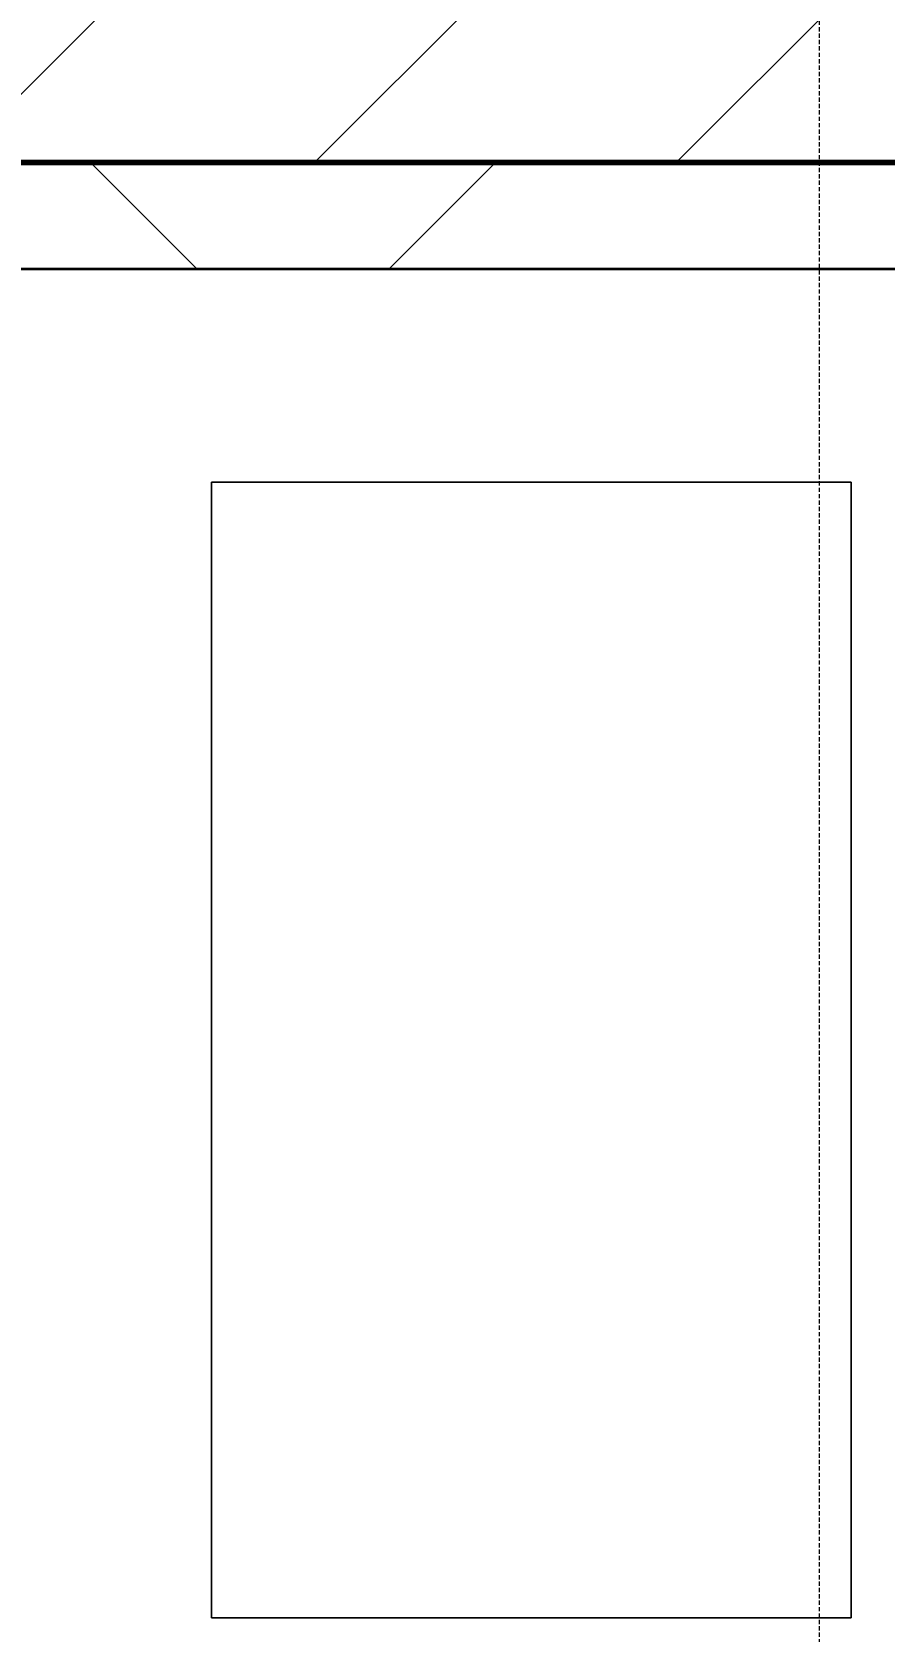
# Model space of a CAD drawing. Header units: millimetres. Extents: x -794326 to -715748, y -17796 to 22353.
# Drawn here: x -745342 to -744942, y 7255 to 8005 of the extents above; entities that cross this region are included whole.
import ezdxf

# ---------------------------------------------------------------- set-up
doc = ezdxf.new("R2010")
doc.units = ezdxf.units.MM
doc.linetypes.add('DPA_Hidden 50', pattern=[3, 2, -1])
for name, color, linetype, lineweight in [('A-ANNO-DIMS', 1, 'Continuous', 9), ('A-ANNO-DIMS-100', 1, 'Continuous', 9), ('A-DETL', 1, 'Continuous', 70), ('A-GLAZ-CURT', 2, 'Continuous', 9), ('A-WALL', 5, 'Continuous', 35), ('A-WALL-FNSH', 2, 'Continuous', 35), ('A-WALL-PATT', 1, 'Continuous', 35)]:
    doc.layers.add(name, color=color, linetype=linetype, lineweight=lineweight)
doc.styles.add('Arial_2', font='arial.ttf', dxfattribs={"height": 300})
doc.dimstyles.new('DPA-DIM-3_0_T-T', dxfattribs={"dimscale": 304.8, "dimtxt": 306.07782, "dimasz": 0.656168, "dimexe": 0.656168, "dimexo": 0.0625, "dimgap": 0.164042, "dimtad": 1, "dimdec": 0, "dimzin": 0, "dimdsep": 46, "dimtxsty": 'Arial_2', "dimblk1": 'OBLIQUE', "dimblk2": 'OBLIQUE', "dimsah": 1, "dimcen": 0.09, "dimdle": 0.656168, "dimadec": 8, "dimazin": 0, "dimtfac": 1, "dimtdec": 4, "dimtix": 1, "dimtmove": 0, "dimatfit": 3, "dimfxl": 1.312336, "dimfxlon": 1, "dimtvp": 1, "dimtolj": 1, "dimtzin": 0, "dimarcsym": 2})

# ---------------------------------------------------------------- blocks, each defined once
blk = doc.blocks.new('DPA_CP_Metal Ceiling Panel - Vertical Panel with Gap-10965286-4282-01 ENLARGED LOWER PLATFORM LEVEL - REFLECTED CEILING PLAN - SHEET 3')
at = {"layer": 'A-GLAZ-CURT'}
for p, q in [((-744857.87, 7794.02), (-744857.87, 7261.52)), ((-744557.87, 7794.02), (-744857.87, 7794.02)), ((-744557.87, 7794.02), (-744857.87, 7794.02)), ((-744857.87, 7794.02), (-744857.87, 7261.52)), ((-744857.87, 7261.52), (-744857.87, 7794.02)), ((-744857.87, 7794.02), (-744557.87, 7794.02)), ((-744557.87, 7794.02), (-744557.87, 7261.52)), ((-744557.87, 7261.52), (-744557.87, 7794.02)), ((-744557.87, 7794.02), (-744557.87, 7261.52)), ((-744557.87, 7261.52), (-744857.87, 7261.52)), ((-744857.87, 7261.52), (-744557.87, 7261.52)), ((-744557.87, 7261.52), (-744857.87, 7261.52))]:
    blk.add_line(p, q, dxfattribs=at)
blk = doc.blocks.new('PPLS-PP19_Custom Tile Pattern - Custom Tile Pattern-V57-4282-01 ENLARGED LOWER PLATFORM LEVEL - REFLECTED CEILING PLAN - SHEET 3')
at = {"layer": 'A-GLAZ-CURT'}
for p, q in [((-300, 0), (300, 0)), ((300, 0), (-300, 0)), ((230.06, 0), (300, 0)), ((-300, -50), (300, -50)), ((300, -50), (-300, -50))]:
    blk.add_line(p, q, dxfattribs=at)
for points, knots in [([(300, 0), (286.53, 0), (254.22, 0), (207.11, 0), (177.41, 0), (159.34, 0), (158.33, 0), (158.3, 0)], [-285.253232, -285.253232, -285.253232, -285.253232, -244.693688, -187.987675, -143.776725, -129.632772, -123.352749, -123.352749, -123.352749, -123.352749]), ([(171.51, 0), (176.48, 0), (193.23, 0), (201.73, 0), (208.81, 0), (213.9, 0), (241.96, 0), (266.73, 0), (281.71, 0), (291.71, 0), (296.52, 0), (297.86, 0), (298.09, 0)], [-7971.819559, -7971.819559, -7971.819559, -7971.819559, -7784.112253, -7606.717214, -7289.299508, -7042.621073, -6582.165592, -6068.460911, -5766.029927, -5566.724884, -5280.360606, -5199.253518, -5199.253518, -5199.253518, -5199.253518]), ([(300, 0), (288.22, 0), (262, 0), (230.43, 0), (219.94, 0), (219.02, 0)], [-12528.858583, -12528.858583, -12528.858583, -12528.858583, -11905.454923, -11162.864862, -10856.732305, -10856.732305, -10856.732305, -10856.732305]), ([(284.76, 0), (284.76, 0), (285.09, 0), (287.47, 0), (293.59, 0), (297.76, 0), (300, 0)], [-4110.630118, -4110.630118, -4110.630118, -4110.630118, -4053.389046, -3959.664717, -3862.421465, -3746.95702, -3746.95702, -3746.95702, -3746.95702]), ([(297.38, 0), (295.84, 0), (291.62, 0), (285.38, 0), (284.87, 0)], [-4803.172655, -4803.172655, -4803.172655, -4803.172655, -4358.271401, -4143.037883, -4143.037883, -4143.037883, -4143.037883])]:
    blk.add_open_spline(points, degree=3, knots=knots, dxfattribs=at)
blk = doc.blocks.new('PPLS-PP19_Custom Tile Pattern - Custom Tile Pattern-V58-4282-01 ENLARGED LOWER PLATFORM LEVEL - REFLECTED CEILING PLAN - SHEET 3')
at = {"layer": 'A-GLAZ-CURT'}
for p, q in [((-300, 0), (300, 0)), ((300, 0), (-300, 0)), ((-293.07, 0), (-275.79, 0)), ((-275.79, 0), (-293.07, 0)), ((-222.32, 0), (-208.66, 0)), ((-208.66, 0), (-222.32, 0)), ((-207.87, 0), (-205, 0)), ((-205, 0), (-207.87, 0)), ((-300, -50), (300, -50)), ((300, -50), (-300, -50))]:
    blk.add_line(p, q, dxfattribs=at)
at = {"layer": 'A-GLAZ-CURT', "flags": 128}
for points in [[(-300, 0), (-291.56, 0), (-283.3, 0), (-275.79, 0)], [(-275.79, 0), (-283.55, 0), (-291.73, 0), (-300, 0)], [(-209.04, 0), (-215.73, 0), (-222.63, 0), (-229.72, 0), (-236.97, 0), (-244.39, 0), (-251.96, 0), (-259.67, 0), (-267.51, 0), (-275.48, 0)], [(-275.2, 0), (-267.26, 0), (-259.45, 0), (-251.77, 0), (-244.2, 0), (-236.74, 0), (-229.36, 0), (-222.06, 0), (-214.83, 0), (-207.92, 0)], [(-140.04, 0), (-145.5, 0), (-150.63, 0), (-155.53, 0), (-160.27, 0), (-164.95, 0), (-169.65, 0), (-174.47, 0), (-179.49, 0), (-184.81, 0), (-190.44, 0), (-196.37, 0), (-202.58, 0), (-207.9, 0)], [(-207.71, 0), (-200.76, 0), (-194.02, 0), (-187.54, 0), (-181.38, 0), (-175.58, 0), (-170.25, 0), (-165.64, 0), (-162.01, 0), (-159.53, 0), (-157.46, 0), (-154.52, 0), (-149.42, 0), (-141.84, 0), (-132.81, 0), (-126.08, 0)], [(-125.17, 0), (-128.55, 0), (-134.16, 0), (-140.03, 0)]]:
    blk.add_lwpolyline(points, dxfattribs=at)
at = {"layer": 'A-GLAZ-CURT'}
for points in [[(-300, 0), (-291.81, 0), (-283.7, 0), (-275.79, 0)], [(-223.63, 0), (-219.39, 0), (-213.87, 0), (-208.44, 0)], [(-140.05, 0), (-143.45, 0), (-146.25, 0), (-146.95, 0)], [(-139.26, 0), (-133.21, 0), (-128.18, 0), (-125.15, 0)], [(-72.17, 0), (-76.83, 0), (-81.45, 0), (-86.16, 0)], [(-39.84, 0), (-39.08, 0), (-38.11, 0), (-37.36, 0)], [(-15.19, 0), (-13.84, 0), (-9.65, 0), (-4.36, 0)], [(24.49, 0), (25.23, 0), (25.72, 0), (26.04, 0)]]:
    blk.add_open_spline(points, degree=3, dxfattribs=at)
for points, knots in [([(-207.92, 0), (-209.99, 0), (-232.87, 0), (-262.56, 0), (-294.48, 0), (-300, 0)], [-15272.677691, -15272.677691, -15272.677691, -15272.677691, -15131.813646, -13729.592194, -13439.944408, -13439.944408, -13439.944408, -13439.944408]), ([(-275.49, 0), (-268.69, 0), (-230.21, 0), (-174.61, 0), (-129.95, 0), (-110.8, 0), (-99.5, 0), (-91.46, 0)], [-4879.533852, -4879.533852, -4879.533852, -4879.533852, -4502.809032, -2700.551212, -1002.059161, -460.363443, 0, 0, 0, 0]), ([(-137.88, 0), (-140.56, 0), (-147.66, 0), (-147.69, 0), (-158.72, 0), (-174.02, 0), (-185.59, 0), (-209.77, 0), (-232.01, 0), (-255.22, 0), (-262.59, 0), (-264.9, 0), (-265.4, 0)], [-3187.727384, -3187.727384, -3187.727384, -3187.727384, -2919.378265, -2477.344047, -2237.412286, -2029.680487, -1755.085331, -1400.429864, -858.079193, -543.655514, -208.940337, 0, 0, 0, 0]), ([(-258.6, 0), (-257.91, 0), (-254.26, 0), (-241.25, 0), (-225.99, 0), (-214.76, 0), (-209.97, 0), (-208.65, 0)], [-5722.54675, -5722.54675, -5722.54675, -5722.54675, -5657.471696, -5413.335975, -5017.494783, -4832.723979, -4762.3879, -4762.3879, -4762.3879, -4762.3879]), ([(-207.92, 0), (-212.83, 0), (-220.3, 0), (-231.26, 0), (-233.46, 0), (-234, 0)], [-1237.730577, -1237.730577, -1237.730577, -1237.730577, -978.033455, -846.069444, -682.911962, -682.911962, -682.911962, -682.911962]), ([(-233.49, 0), (-233.44, 0), (-232.38, 0), (-230.74, 0), (-225.3, 0), (-223.63, 0)], [-455.274641, -455.274641, -455.274641, -455.274641, -440.605512, -119.536984, 0, 0, 0, 0]), ([(-207.92, 0), (-206.34, 0), (-198.76, 0), (-185.8, 0), (-171.77, 0), (-158.7, 0), (-157.22, 0)], [-4749.573811, -4749.573811, -4749.573811, -4749.573811, -4666.091899, -4349.945572, -4000.813434, -3840.635403, -3840.635403, -3840.635403, -3840.635403]), ([(-207.92, 0), (-200.51, 0), (-188.39, 0), (-169.02, 0), (-154.11, 0), (-144.39, 0), (-140.83, 0)], [-5151.475893, -5151.475893, -5151.475893, -5151.475893, -4739.070012, -4465.409639, -4149.119819, -3945.713557, -3945.713557, -3945.713557, -3945.713557]), ([(-72.93, 0), (-75.51, 0), (-91.45, 0), (-132.61, 0), (-180.32, 0), (-207.59, 0)], [-19442.345229, -19442.345229, -19442.345229, -19442.345229, -18935.241197, -17136.203329, -15280.193173, -15280.193173, -15280.193173, -15280.193173]), ([(-133.82, 0), (-135.51, 0), (-137.8, 0), (-149.31, 0), (-162.01, 0), (-177.91, 0), (-194.26, 0), (-203.88, 0), (-207.11, 0)], [-2731.647847, -2731.647847, -2731.647847, -2731.647847, -2418.507304, -2308.929706, -2113.765672, -1763.376603, -1422.553702, -1252.005263, -1252.005263, -1252.005263, -1252.005263]), ([(-152.35, 0), (-151.03, 0), (-147.71, 0), (-143.57, 0), (-138.62, 0)], [-3494.978217, -3494.978217, -3494.978217, -3494.978217, -3371.022232, -3227.460399, -3227.460399, -3227.460399, -3227.460399]), ([(-140.74, 0), (-143.49, 0), (-148, 0), (-150.03, 0), (-150.57, 0)], [-5443.601199, -5443.601199, -5443.601199, -5443.601199, -5298.784692, -5196.16478, -5196.16478, -5196.16478, -5196.16478]), ([(-150.34, 0), (-150.07, 0), (-147.81, 0), (-144.97, 0), (-140.7, 0)], [-4948.728362, -4948.728362, -4948.728362, -4948.728362, -4883.323924, -4453.855526, -4453.855526, -4453.855526, -4453.855526]), ([(-72.16, 0), (-74.82, 0), (-86.47, 0), (-110.94, 0), (-130.52, 0), (-147.74, 0), (-149.07, 0)], [-7663.300165, -7663.300165, -7663.300165, -7663.300165, -7508.296369, -7004.680444, -6449.282163, -6277.220794, -6277.220794, -6277.220794, -6277.220794]), ([(-148.23, 0), (-146.94, 0), (-143.32, 0), (-141.02, 0), (-139.98, 0)], [-6162.058746, -6162.058746, -6162.058746, -6162.058746, -6017.569127, -5841.535538, -5841.535538, -5841.535538, -5841.535538]), ([(-146.69, 0), (-146.59, 0), (-145.49, 0), (-142.46, 0), (-139.91, 0)], [-420.34245, -420.34245, -420.34245, -420.34245, -406.956646, -290.263673, -290.263673, -290.263673, -290.263673]), ([(-140.1, 0), (-136.18, 0), (-127.13, 0), (-107.3, 0), (-90.42, 0), (-75.26, 0), (-68.41, 0), (-65.12, 0), (-63.63, 0)], [-4434.147562, -4434.147562, -4434.147562, -4434.147562, -4054.690705, -3793.097032, -3402.597032, -3144.956779, -3050.982048, -2969.237017, -2969.237017, -2969.237017, -2969.237017]), ([(-118.78, 0), (-121.86, 0), (-126.28, 0), (-134.33, 0), (-139.02, 0), (-140.02, 0)], [-5938.474035, -5938.474035, -5938.474035, -5938.474035, -5700.061948, -5508.838257, -5456.131553, -5456.131553, -5456.131553, -5456.131553]), ([(-140.02, 0), (-138.45, 0), (-133.69, 0), (-127.33, 0), (-124.19, 0), (-123.43, 0), (-123.28, 0)], [-3930.267041, -3930.267041, -3930.267041, -3930.267041, -3839.893365, -3647.167523, -3488.92562, -3439.852845, -3439.852845, -3439.852845, -3439.852845]), ([(-86.16, 0), (-91.37, 0), (-104.13, 0), (-122.65, 0), (-135.12, 0), (-139.26, 0), (-139.93, 0)], [-1681.3698, -1681.3698, -1681.3698, -1681.3698, -1374.161226, -945.742622, -741.901385, -700.57075, -700.57075, -700.57075, -700.57075]), ([(-139.48, 0), (-138.11, 0), (-136.41, 0), (-133.93, 0), (-128.78, 0), (-126.5, 0)], [-5812.241476, -5812.241476, -5812.241476, -5812.241476, -5560.701257, -5364.112219, -5231.017328, -5231.017328, -5231.017328, -5231.017328]), ([(-127.41, 0), (-131.63, 0), (-133.16, 0), (-134.09, 0), (-134.15, 0)], [-8540.990293, -8540.990293, -8540.990293, -8540.990293, -8266.114998, -8246.473386, -8246.473386, -8246.473386, -8246.473386]), ([(-134.15, 0), (-133.32, 0), (-130.31, 0), (-117.33, 0), (-92.04, 0), (-79.1, 0), (-73.05, 0), (-72.15, 0)], [-7657.439573, -7657.439573, -7657.439573, -7657.439573, -7293.749979, -6839.55839, -6236.997189, -5713.340575, -5619.335715, -5619.335715, -5619.335715, -5619.335715]), ([(-120.13, 0), (-120.14, 0), (-120.24, 0), (-121.3, 0), (-129.25, 0), (-133.82, 0)], [-2933.992132, -2933.992132, -2933.992132, -2933.992132, -2920.575025, -2840.280255, -2731.647847, -2731.647847, -2731.647847, -2731.647847]), ([(-113.43, 0), (-113.44, 0), (-113.96, 0), (-119.73, 0), (-125.43, 0), (-127.03, 0), (-127.41, 0)], [-328.499627, -328.499627, -328.499627, -328.499627, -282.672656, -98.539552, -24.539552, 0, 0, 0, 0]), ([(-126.5, 0), (-122.44, 0), (-108.71, 0), (-90.76, 0), (-77.19, 0), (-72.25, 0)], [-5231.017328, -5231.017328, -5231.017328, -5231.017328, -4994.692869, -4542.524482, -4234.633075, -4234.633075, -4234.633075, -4234.633075]), ([(-125.15, 0), (-124.93, 0), (-121.96, 0), (-113.01, 0), (-98.9, 0), (-86.52, 0), (-76.11, 0), (-72.16, 0)], [-3362.7396, -3362.7396, -3362.7396, -3362.7396, -3342.215224, -3074.362186, -2902.289527, -2605.247022, -2390.064815, -2390.064815, -2390.064815, -2390.064815]), ([(-122.08, 0), (-122.01, 0), (-121.69, 0), (-121.2, 0), (-120.88, 0)], [-3136.336417, -3136.336417, -3136.336417, -3136.336417, -3110.304437, -3035.164275, -3035.164275, -3035.164275, -3035.164275]), ([(-72.15, 0), (-74.11, 0), (-85.29, 0), (-99.51, 0), (-114.02, 0), (-117.28, 0), (-118.78, 0)], [-850.26372, -850.26372, -850.26372, -850.26372, -740.068933, -229.489605, -116.330425, 0, 0, 0, 0]), ([(-117.74, 0), (-117.19, 0), (-114.78, 0), (-113.43, 0), (-113.43, 0)], [-821.249067, -821.249067, -821.249067, -821.249067, -394.672656, -330.879064, -330.879064, -330.879064, -330.879064]), ([(-36.62, 0), (-36.62, 0), (-40.35, 0), (-44.32, 0), (-58.97, 0), (-85.2, 0), (-107.61, 0), (-116.56, 0), (-117.56, 0)], [-4069.478503, -4069.478503, -4069.478503, -4069.478503, -3858.647035, -3538.256648, -2842.901703, -2193.204658, -1433.981041, -985.49888, -985.49888, -985.49888, -985.49888]), ([(-115.82, 0), (-114.96, 0), (-110.41, 0), (-96.78, 0), (-71.33, 0), (-42.53, 0), (-12.78, 0), (4.23, 0), (9.64, 0), (10.14, 0), (10.18, 0)], [-5724.064692, -5724.064692, -5724.064692, -5724.064692, -5430.283136, -5103.229623, -4799.173296, -4065.652676, -3589.737505, -3285.047089, -3066.359526, -3044.715262, -3044.715262, -3044.715262, -3044.715262]), ([(-72.17, 0), (-72.27, 0), (-80.42, 0), (-94, 0), (-112.01, 0), (-114.94, 0), (-115.63, 0)], [-1213.734355, -1213.734355, -1213.734355, -1213.734355, -1208.454564, -789.402658, -501.969187, -243.577221, -243.577221, -243.577221, -243.577221]), ([(-91.46, 0), (-90.09, 0), (-84.7, 0), (-77.43, 0), (-72.73, 0), (-72.64, 0), (-72.64, 0)], [-19832.387487, -19832.387487, -19832.387487, -19832.387487, -19753.885894, -19541.04734, -19478.625389, -19471.062469, -19471.062469, -19471.062469, -19471.062469]), ([(-29.03, 0), (-33.97, 0), (-43.74, 0), (-56.37, 0), (-71.66, 0), (-77.83, 0), (-82.66, 0), (-83.28, 0), (-83.28, 0)], [-2680.714891, -2680.714891, -2680.714891, -2680.714891, -2413.671296, -2161.752162, -2006.592567, -1646.621388, -1424.436217, -1393.971743, -1393.971743, -1393.971743, -1393.971743]), ([(-83.28, 0), (-83.28, 0), (-82.91, 0), (-78.38, 0), (-74.96, 0), (-73.16, 0)], [-1393.4169, -1393.4169, -1393.4169, -1393.4169, -1353.722004, -1274.333717, -1179.514552, -1179.514552, -1179.514552, -1179.514552]), ([(-72.16, 0), (-68.57, 0), (-60.62, 0), (-54.4, 0), (-48.53, 0), (-30.79, 0), (-18.03, 0), (8.61, 0), (15.02, 0), (22.91, 0), (31, 0), (39.04, 0), (51.19, 0), (58.74, 0), (61.34, 0), (61.45, 0)], [-4232.707358, -4232.707358, -4232.707358, -4232.707358, -4008.285538, -3689.699207, -3546.54457, -3315.260113, -2864.387349, -2439.246196, -2084.094819, -1956.422387, -1818.904206, -1645.594513, -1443.202566, -1228.752106, -1120.932285, -1120.932285, -1120.932285, -1120.932285]), ([(-72.13, 0), (-70.49, 0), (-61.26, 0), (-48.14, 0), (-36.49, 0), (-33.57, 0), (-29.94, 0), (-28.57, 0)], [-1161.443788, -1161.443788, -1161.443788, -1161.443788, -1073.56893, -651.549973, -296.515819, -83.513472, 0, 0, 0, 0]), ([(-63.96, 0), (-64.13, 0), (-67.72, 0), (-71.26, 0), (-72.02, 0)], [-2171.769325, -2171.769325, -2171.769325, -2171.769325, -2007.031671, -1961.5981, -1961.5981, -1961.5981, -1961.5981]), ([(9.32, 0), (9.08, 0), (7.65, 0), (2.57, 0), (-12.23, 0), (-25.64, 0), (-40, 0), (-56.07, 0), (-67.14, 0), (-71.93, 0)], [-2922.926651, -2922.926651, -2922.926651, -2922.926651, -2882.788014, -2720.818881, -2518.50168, -2125.455881, -1792.521578, -1466.981642, -1217.886105, -1217.886105, -1217.886105, -1217.886105]), ([(-71.71, 0), (-70.62, 0), (-68.15, 0), (-65.93, 0), (-65.07, 0)], [-2381.94055, -2381.94055, -2381.94055, -2381.94055, -2322.099534, -2241.8264, -2241.8264, -2241.8264, -2241.8264]), ([(-26.75, 0), (-27.82, 0), (-36.18, 0), (-51.19, 0), (-64.83, 0), (-71.7, 0)], [-8718.362214, -8718.362214, -8718.362214, -8718.362214, -8532.293389, -8073.216054, -7672.158748, -7672.158748, -7672.158748, -7672.158748]), ([(-71.48, 0), (-67.18, 0), (-62.34, 0), (-60.36, 0), (-59.97, 0)], [-5595.821226, -5595.821226, -5595.821226, -5595.821226, -5140.470607, -5006.787413, -5006.787413, -5006.787413, -5006.787413]), ([(-36.33, 0), (-36.43, 0), (-37.27, 0), (-45.02, 0), (-46.13, 0), (-58.64, 0), (-67.89, 0), (-71.32, 0)], [-1855.773136, -1855.773136, -1855.773136, -1855.773136, -1810.870157, -1672.078046, -1405.135169, -1060.00838, -866.027463, -866.027463, -866.027463, -866.027463]), ([(-66.39, 0), (-66.39, 0), (-63.63, 0), (-53.63, 0), (-34.42, 0), (-29.82, 0), (-29.19, 0)], [-2493.31794, -2493.31794, -2493.31794, -2493.31794, -2315.303971, -1809.437387, -963.711516, -666.19313, -666.19313, -666.19313, -666.19313]), ([(31.18, 0), (25.97, 0), (11.99, 0), (-16.92, 0), (-47.42, 0), (-65.77, 0), (-66.37, 0), (-66.38, 0)], [-4496.803627, -4496.803627, -4496.803627, -4496.803627, -4222.080604, -3745.412743, -2981.410125, -2542.574734, -2498.224237, -2498.224237, -2498.224237, -2498.224237]), ([(-63.63, 0), (-61.49, 0), (-57.39, 0), (-54.49, 0), (-45.2, 0), (-40.79, 0), (-40.46, 0), (-40.44, 0)], [-2969.237017, -2969.237017, -2969.237017, -2969.237017, -2851.217951, -2734.127174, -2474.780881, -2410.990208, -2350.645972, -2350.645972, -2350.645972, -2350.645972]), ([(-58.83, 0), (-58.37, 0), (-57.29, 0), (-54.23, 0), (-46.33, 0), (-42.62, 0), (-41.76, 0)], [-4859.52896, -4859.52896, -4859.52896, -4859.52896, -4680.891996, -4469.85053, -4321.566175, -4270.495146, -4270.495146, -4270.495146, -4270.495146]), ([(-51.83, 0), (-51.83, 0), (-51.78, 0), (-47.4, 0), (-46.01, 0), (-40.22, 0), (-36.78, 0)], [-632.814994, -632.814994, -632.814994, -632.814994, -627.965721, -508.377888, -260.442412, 0, 0, 0, 0]), ([(63.61, 0), (60.32, 0), (50.99, 0), (37, 0), (24.07, 0), (12.82, 0), (-2.9, 0), (-20.62, 0), (-32.81, 0), (-44.85, 0), (-51.43, 0), (-51.79, 0)], [-2821.431364, -2821.431364, -2821.431364, -2821.431364, -2634.532728, -2313.748533, -2106.613311, -1925.670641, -1617.263037, -1290.787923, -1039.307308, -819.71621, -644.910881, -644.910881, -644.910881, -644.910881]), ([(-41.76, 0), (-39.9, 0), (-37.72, 0), (-36.92, 0), (-36.77, 0)], [-4270.495146, -4270.495146, -4270.495146, -4270.495146, -4161.040818, -4106.245333, -4106.245333, -4106.245333, -4106.245333]), ([(-36.78, 0), (-32.43, 0), (-19.22, 0), (8.83, 0), (43.36, 0), (70.92, 0), (82.12, 0), (83.66, 0)], [-6191.144455, -6191.144455, -6191.144455, -6191.144455, -5862.463379, -5340.621928, -4573.028122, -4094.177415, -3869.465285, -3869.465285, -3869.465285, -3869.465285]), ([(-36.29, 0), (-36.29, 0), (-34.66, 0), (-28.88, 0), (-26.95, 0), (-26.54, 0)], [-9150.272121, -9150.272121, -9150.272121, -9150.272121, -9057.163041, -8919.836787, -8834.607043, -8834.607043, -8834.607043, -8834.607043]), ([(30.82, 0), (29.27, 0), (20.14, 0), (3.54, 0), (-16.58, 0), (-34.76, 0), (-36.04, 0)], [-10462.034656, -10462.034656, -10462.034656, -10462.034656, -10363.088938, -9884.23066, -9424.652049, -9182.880979, -9182.880979, -9182.880979, -9182.880979]), ([(-33.34, 0), (-33.34, 0), (-32.93, 0), (-31.16, 0), (-30.52, 0)], [-2415.024266, -2415.024266, -2415.024266, -2415.024266, -2357.633367, -2323.618664, -2323.618664, -2323.618664, -2323.618664]), ([(70.61, 0), (66.16, 0), (55.8, 0), (39.61, 0), (24.74, 0), (2.64, 0), (-17.84, 0), (-30.57, 0), (-31.82, 0), (-32, 0)], [-4647.237329, -4647.237329, -4647.237329, -4647.237329, -4326.416877, -4098.545751, -3766.694881, -3333.063701, -2994.501669, -2698.150104, -2614.070998, -2614.070998, -2614.070998, -2614.070998]), ([(-30.76, 0), (-30.73, 0), (-29.99, 0), (-23.47, 0), (-15.75, 0), (-15.19, 0)], [-54176.191683, -54176.191683, -54176.191683, -54176.191683, -54157.274271, -53749.15266, -53717.791567, -53717.791567, -53717.791567, -53717.791567]), ([(-30.52, 0), (-27.11, 0), (-19.77, 0), (-10.15, 0), (-4.29, 0)], [-2323.618664, -2323.618664, -2323.618664, -2323.618664, -2142.497158, -1843.497607, -1843.497607, -1843.497607, -1843.497607]), ([(-13, 0), (-14.35, 0), (-17.68, 0), (-25.97, 0), (-29.52, 0), (-30.21, 0)], [-55207.591944, -55207.591944, -55207.591944, -55207.591944, -54789.006179, -54461.685999, -54290.791712, -54290.791712, -54290.791712, -54290.791712]), ([(-4.26, 0), (-8.09, 0), (-16.24, 0), (-24.92, 0), (-29.03, 0)], [-3156.924898, -3156.924898, -3156.924898, -3156.924898, -2903.012179, -2680.714891, -2680.714891, -2680.714891, -2680.714891]), ([(-28.98, 0), (-28.66, 0), (-27.39, 0), (-24.45, 0), (-22.56, 0)], [-166.548282, -166.548282, -166.548282, -166.548282, -102.06493, 0, 0, 0, 0]), ([(-28.57, 0), (-26.93, 0), (-20.29, 0), (-11.45, 0), (2.08, 0), (13.15, 0), (21.24, 0), (24.62, 0), (24.72, 0), (24.72, 0)], [-5361.429781, -5361.429781, -5361.429781, -5361.429781, -5261.36855, -5050.479954, -4785.90057, -4596.498881, -4445.288762, -4384.376941, -4376.041937, -4376.041937, -4376.041937, -4376.041937]), ([(-22.56, 0), (-20.27, 0), (-17.03, 0), (-11.36, 0), (-7.66, 0), (-6.6, 0), (-6.44, 0)], [-56468.192263, -56468.192263, -56468.192263, -56468.192263, -56344.022017, -56303.229861, -56166.290093, -56124.392176, -56124.392176, -56124.392176, -56124.392176]), ([(-6.54, 0), (-6.73, 0), (-7.2, 0), (-7.6, 0), (-7.79, 0)], [-56009.792147, -56009.792147, -56009.792147, -56009.792147, -55949.290093, -55895.192118, -55895.192118, -55895.192118, -55895.192118]), ([(-4.06, 0), (-1.64, 0), (10.61, 0), (22.06, 0), (37.44, 0), (45.92, 0), (55.98, 0), (60.83, 0), (63.58, 0)], [-1839.531443, -1839.531443, -1839.531443, -1839.531443, -1716.209403, -1206.526904, -1089.329421, -901.315459, -753.071572, -584.648469, -584.648469, -584.648469, -584.648469]), ([(-3.35, 0), (-0.59, 0), (14.04, 0), (35.92, 0), (55.72, 0), (62.76, 0)], [-439.821474, -439.821474, -439.821474, -439.821474, -429.606584, -390.253598, -368.75101, -368.75101, -368.75101, -368.75101]), ([(8.33, 0), (8.19, 0), (7.18, 0), (3.12, 0), (-1.74, 0), (-3.35, 0)], [-3574.286521, -3574.286521, -3574.286521, -3574.286521, -3526.962355, -3285.499107, -3177.143574, -3177.143574, -3177.143574, -3177.143574]), ([(-2.63, 0), (-2.47, 0), (-1.22, 0), (4.92, 0), (15.97, 0), (22.54, 0), (24.49, 0)], [-226.825321, -226.825321, -226.825321, -226.825321, -220.269177, -206.416616, -198.214427, -187.717507, -187.717507, -187.717507, -187.717507]), ([(63.58, 0), (61.72, 0), (52.31, 0), (35.84, 0), (12, 0), (3.08, 0), (-1.67, 0), (-2.25, 0)], [-335.725622, -335.725622, -335.725622, -335.725622, -330.153101, -307.516438, -285.83788, -246.234814, -234.646884, -234.646884, -234.646884, -234.646884]), ([(24.69, 0), (24.54, 0), (20.99, 0), (15.48, 0), (10.8, 0), (9.63, 0)], [-4368.572414, -4368.572414, -4368.572414, -4368.572414, -4306.476363, -4080.000647, -3772.857994, -3772.857994, -3772.857994, -3772.857994]), ([(18.16, 0), (19.15, 0), (24.25, 0), (25.66, 0), (26.12, 0)], [-5700.113719, -5700.113719, -5700.113719, -5700.113719, -5554.232259, -5302.431367, -5302.431367, -5302.431367, -5302.431367]), ([(114.39, 0), (114.2, 0), (112.08, 0), (105.42, 0), (92.38, 0), (85.59, 0), (74.4, 0), (62.26, 0), (51.85, 0), (43.81, 0), (29.53, 0), (20.67, 0), (18.85, 0), (18.16, 0)], [-8148.58938, -8148.58938, -8148.58938, -8148.58938, -8105.191388, -7723.759874, -7531.75727, -7135.649961, -6924.452779, -6738.82075, -6548.303034, -6314.283804, -6135.05769, -5972.647715, -5832.674503, -5832.674503, -5832.674503, -5832.674503]), ([(27.44, 0), (27.9, 0), (29.54, 0), (38.07, 0), (53.39, 0), (71.67, 0), (84.83, 0), (86.01, 0), (92.51, 0), (94.33, 0)], [-5037.309798, -5037.309798, -5037.309798, -5037.309798, -4887.603822, -4705.298446, -4353.683244, -3960.84581, -3759.045785, -3336.541051, -2783.776468, -2783.776468, -2783.776468, -2783.776468]), ([(27.89, 0), (29.09, 0), (33.4, 0), (48.37, 0), (71.92, 0), (100.57, 0), (116.36, 0), (128.63, 0), (128.95, 0)], [-147.777612, -147.777612, -147.777612, -147.777612, -135.792042, -118.513713, -97.899267, -63.759246, -39.050993, -35.895543, -35.895543, -35.895543, -35.895543]), ([(53.18, 0), (53.06, 0), (52.22, 0), (44.99, 0), (36.46, 0), (30.82, 0)], [-622.740158, -622.740158, -622.740158, -622.740158, -566.066452, -360.610861, 0, 0, 0, 0]), ([(136.44, 0), (121.66, 0), (86.93, 0), (51.16, 0), (31.18, 0)], [-106.750556, -106.750556, -106.750556, -106.750556, -59.610984, 0, 0, 0, 0]), ([(63.6, 0), (60.72, 0), (55.52, 0), (46.51, 0), (41.18, 0), (36.02, 0), (35.54, 0), (35.54, 0)], [-351.223665, -351.223665, -351.223665, -351.223665, -341.267687, -334.000314, -326.15566, -319.318397, -317.489778, -317.489778, -317.489778, -317.489778]), ([(36.29, 0), (37.77, 0), (48.82, 0), (64.79, 0), (95.91, 0), (121.03, 0), (129.42, 0), (131.49, 0)], [-314.598523, -314.598523, -314.598523, -314.598523, -305.899624, -287.17622, -249.500363, -194.761443, -168.418192, -168.418192, -168.418192, -168.418192]), ([(61.47, 0), (61.47, 0), (61.21, 0), (54.61, 0), (53.71, 0), (53.56, 0)], [-1113.311073, -1113.311073, -1113.311073, -1113.311073, -1096.402191, -891.204116, -747.28819, -747.28819, -747.28819, -747.28819])]:
    blk.add_open_spline(points, degree=3, knots=knots, dxfattribs=at)
blk = doc.blocks.new('DIMBLOCK68-4282-01 ENLARGED LOWER PLATFORM LEVEL - REFLECTED CEILING PLAN - SHEET 3')
at = {"layer": 'A-ANNO-DIMS-100'}
for p, q in [((-744925.53, 7944.02), (-744925.53, 9479.02)), ((-745325.53, 9279.02), (-744725.53, 9279.02)), ((-744925.53, 9279.02), (-745325.53, 9279.02)), ((-745325.53, 8144.02), (-744725.53, 8144.02)), ((-744925.53, 8144.02), (-745325.53, 8144.02))]:
    blk.add_line(p, q, dxfattribs=at)
at = {"layer": 'A-ANNO-DIMS-100', "lineweight": 35}
for p, q in [((-744925.53, 9279.02), (-745025.53, 9379.02)), ((-744925.53, 9279.02), (-744825.53, 9179.02)), ((-744925.53, 8144.02), (-745025.53, 8244.02)), ((-744925.53, 8144.02), (-744825.53, 8044.02))]:
    blk.add_line(p, q, dxfattribs=at)
at = {"layer": 'A-ANNO-DIMS-100', "color": 0, "insert": (-745365, 8250.05), "char_height": 300, "width": 1107.5308, "attachment_point": 1, "rotation": 90, "line_spacing_factor": 0.941778, "style": 'Arial_2'}
blk.add_mtext('1135', dxfattribs=at)
blk = doc.blocks.new('_Oblique')
at = {"color": 0, "linetype": 'ByBlock', "lineweight": -2}
blk.add_line((-0.5, -0.5), (0.5, 0.5), dxfattribs=at)

msp = doc.modelspace()

# ---------------------------------------------------------------- hatches: boundary and pattern name
at = {"layer": 'A-WALL-PATT', "lineweight": 9}
h = msp.add_hatch(dxfattribs=at)
h.set_pattern_fill('FP_2', color=256, style=0, pattern_type=2)
h.set_pattern_definition([(45, (0, 0), (-84.852814, 84.852814), [])])
h.paths.add_polyline_path([(-733552.04, 7944.02), (-733352.04, 7944.02), (-733352.04, 8144.02), (-755057.37, 8144.02), (-755057.37, 7944.02), (-741758.47, 7944.02), (-741780.86, 7954.02), (-741982.37, 7954.02), (-741982.37, 8044.02), (-741952.4, 8044.02), (-741939.02, 8073.97), (-741871.98, 8044.02), (-740782.37, 8044.02), (-740782.37, 7954.02), (-741670.54, 7954.02), (-741648.16, 7944.02), (-739358.47, 7944.02), (-739380.86, 7954.02), (-739582.37, 7954.02), (-739582.37, 8044.02), (-739552.4, 8044.02), (-739539.02, 8073.97), (-739471.98, 8044.02), (-738382.37, 8044.02), (-738382.37, 7954.02), (-739270.54, 7954.02), (-739248.16, 7944.02), (-734010.62, 7944.02)])
h = msp.add_hatch(dxfattribs=at)
h.set_pattern_fill('FP_3', color=256, style=0, pattern_type=2)
h.set_pattern_definition([(45, (0, 0), (-212.13203, 212.13203), []), (135, (0, 0), (-212.13203, -212.13203), [])])
h.paths.add_polyline_path([(-733602.04, 7894.02), (-733552.04, 7894.02), (-733552.04, 7944.02), (-739248.16, 7944.02), (-739136.25, 7894.02), (-734010.62, 7894.02)])
h.paths.add_polyline_path([(-739780.1, 7894.02), (-739246.56, 7894.02), (-739358.47, 7944.02), (-741648.16, 7944.02), (-741536.25, 7894.02), (-739847.98, 7894.02)])
h.paths.add_polyline_path([(-741646.56, 7894.02), (-741758.47, 7944.02), (-751479.42, 7944.02), (-751479.42, 7894.02), (-741680.64, 7894.02)])

# ---------------------------------------------------------------- linework, layer by layer
at = {"layer": 'A-DETL', "color": 55, "linetype": 'DPA_Hidden 50', "lineweight": 9}
msp.add_line((-744972.66, 5461.51), (-744972.66, 14661.51), dxfattribs=at)
at = {"layer": 'A-WALL', "color": 7, "lineweight": 70}
for p, q in [((-751479.42, 7944.02), (-741982.37, 7944.02)), ((-741982.37, 7944.02), (-751479.42, 7944.02))]:
    msp.add_line(p, q, dxfattribs=at)
at = {"layer": 'A-WALL-FNSH', "color": 250}
msp.add_line((-741982.37, 7894.02), (-751479.42, 7894.02), dxfattribs=at)

# ---------------------------------------------------------------- block references
at = {"layer": 'A-GLAZ-CURT', "rotation": 180}
for name, p in [('PPLS-PP19_Custom Tile Pattern - Custom Tile Pattern-V58-4282-01 ENLARGED LOWER PLATFORM LEVEL - REFLECTED CEILING PLAN - SHEET 3', (-745282.37, 7894.02)), ('PPLS-PP19_Custom Tile Pattern - Custom Tile Pattern-V57-4282-01 ENLARGED LOWER PLATFORM LEVEL - REFLECTED CEILING PLAN - SHEET 3', (-744682.37, 7894.02))]:
    msp.add_blockref(name, p, dxfattribs=at)
at = {"layer": 'A-GLAZ-CURT'}
msp.add_blockref('DPA_CP_Metal Ceiling Panel - Vertical Panel with Gap-10965286-4282-01 ENLARGED LOWER PLATFORM LEVEL - REFLECTED CEILING PLAN - SHEET 3', (-400, 0), dxfattribs=at)

# ---------------------------------------------------------------- dimensions: what is measured, and where the dimension line sits
at = {"layer": 'A-ANNO-DIMS'}
dim = msp.add_linear_dim(base=(-744925.53, 9279.02), p1=(-745325.53, 8144.02), p2=(-745325.53, 9279.02), angle=90, dimstyle='DPA-DIM-3_0_T-T', override={"dimpost": '<>', "dimfxl": 1135.00274}, dxfattribs=at)
dim.commit()
dim.dimension.update_dxf_attribs({"geometry": 'DIMBLOCK68-4282-01 ENLARGED LOWER PLATFORM LEVEL - REFLECTED CEILING PLAN - SHEET 3', "text_midpoint": (-745128.8, 8711.52)})

doc.saveas('drawing.dxf')
